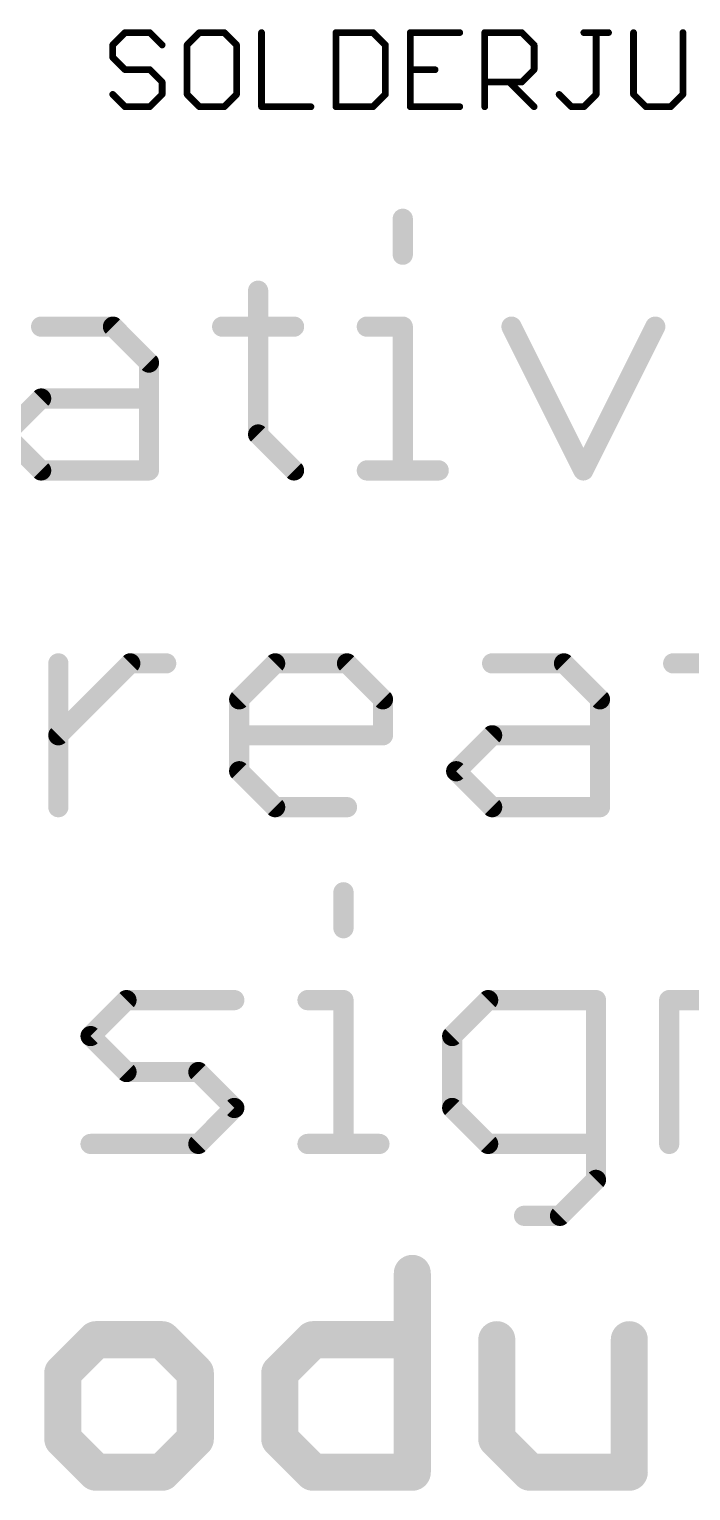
# Model space of a CAD drawing. Extents: x -25 to 82, y -12 to 21.
# Drawn here: x 9.24 to 14.23, y -11.43 to -0.41 of the extents above; entities that cross this region are included whole.
import ezdxf

# ---------------------------------------------------------------- set-up
doc = ezdxf.new("R2010")
doc.units = 0
doc.layers.add('27', color=253, linetype='CONTINUOUS')
doc.layers.add('51', color=53, linetype='CONTINUOUS')

msp = doc.modelspace()

# ---------------------------------------------------------------- linework, layer by layer
at = {"layer": '27', "const_width": 0.0508}
for points in [[(9.9611, -0.4313), (9.8679, -0.5245)], [(10.1475, -0.4313), (9.9611, -0.4313)], [(10.2408, -0.5245), (10.1475, -0.4313)], [(10.5224, -0.4313), (10.4292, -0.5245)], [(10.7088, -0.4313), (10.5224, -0.4313)], [(10.8021, -0.5245), (10.7088, -0.4313)], [(10.9905, -0.4313), (10.9905, -0.9906)], [(11.5518, -0.4313), (11.5518, -0.9906)], [(11.8315, -0.4313), (11.5518, -0.4313)], [(11.9247, -0.5245), (11.8315, -0.4313)], [(12.486, -0.4313), (12.1131, -0.4313)], [(12.1131, -0.4313), (12.1131, -0.9906)], [(12.6744, -0.9906), (12.6744, -0.4313)], [(12.6744, -0.4313), (12.9541, -0.4313)], [(12.9541, -0.4313), (13.0473, -0.5245)], [(13.4222, -0.4313), (13.6086, -0.4313)], [(13.5154, -0.8974), (13.5154, -0.4313)], [(13.7971, -0.4313), (13.7971, -0.8974)], [(14.1699, -0.8974), (14.1699, -0.4313)], [(9.8679, -0.5245), (9.8679, -0.6178)], [(10.4292, -0.5245), (10.4292, -0.8974)], [(10.8021, -0.8974), (10.8021, -0.5245)], [(11.9247, -0.8974), (11.9247, -0.5245)], [(13.0473, -0.5245), (13.0473, -0.711)], [(9.8679, -0.6178), (9.9611, -0.711)], [(9.9611, -0.711), (10.1475, -0.711)], [(10.1475, -0.711), (10.2408, -0.8042)], [(12.1131, -0.711), (12.2996, -0.711)], [(13.0473, -0.711), (12.9541, -0.8042)], [(9.9611, -0.9906), (9.8679, -0.8974)], [(10.2408, -0.8974), (10.1475, -0.9906)], [(10.2408, -0.8042), (10.2408, -0.8974)], [(10.4292, -0.8974), (10.5224, -0.9906)], [(10.7088, -0.9906), (10.8021, -0.8974)], [(11.8315, -0.9906), (11.9247, -0.8974)], [(12.9541, -0.8042), (12.6744, -0.8042)], [(12.8609, -0.8042), (13.0473, -0.9906)], [(13.2358, -0.8974), (13.329, -0.9906)], [(13.4222, -0.9906), (13.5154, -0.8974)], [(13.7971, -0.8974), (13.8903, -0.9906)], [(14.0767, -0.9906), (14.1699, -0.8974)], [(10.1475, -0.9906), (9.9611, -0.9906)], [(10.5224, -0.9906), (10.7088, -0.9906)], [(10.9905, -0.9906), (11.3634, -0.9906)], [(11.5518, -0.9906), (11.8315, -0.9906)], [(12.1131, -0.9906), (12.486, -0.9906)], [(13.329, -0.9906), (13.4222, -0.9906)], [(13.8903, -0.9906), (14.0767, -0.9906)]]:
    msp.add_lwpolyline(points, dxfattribs=at)
at = {"layer": '27', "const_width": 0.0254}
for points in [[(9.9611, -0.4186, 1), (9.9611, -0.444)], [(9.9701, -0.4403, 1), (9.9521, -0.4223)], [(10.1565, -0.4223, 1), (10.1386, -0.4403)], [(10.1475, -0.444, 1), (10.1475, -0.4186)], [(10.5224, -0.4186, 1), (10.5224, -0.444)], [(10.5314, -0.4403, 1), (10.5134, -0.4223)], [(10.7178, -0.4223, 1), (10.6999, -0.4403)], [(10.7088, -0.444, 1), (10.7088, -0.4186)], [(11.0032, -0.4313, 1), (10.9778, -0.4313)], [(11.5645, -0.4313, 1), (11.5391, -0.4313)], [(11.5518, -0.4186, 1), (11.5518, -0.444)], [(11.8404, -0.4223, 1), (11.8225, -0.4403)], [(11.8315, -0.444, 1), (11.8315, -0.4186)], [(12.1131, -0.4186, 1), (12.1131, -0.444)], [(12.1258, -0.4313, 1), (12.1004, -0.4313)], [(12.486, -0.444, 1), (12.486, -0.4186)], [(12.6871, -0.4313, 1), (12.6617, -0.4313)], [(12.6744, -0.4186, 1), (12.6744, -0.444)], [(12.9631, -0.4223, 1), (12.9451, -0.4403)], [(12.9541, -0.444, 1), (12.9541, -0.4186)], [(13.4222, -0.4186, 1), (13.4222, -0.444)], [(13.5281, -0.4313, 1), (13.5027, -0.4313)], [(13.6086, -0.444, 1), (13.6086, -0.4186)], [(13.8098, -0.4313, 1), (13.7844, -0.4313)], [(14.1826, -0.4313, 1), (14.1572, -0.4313)], [(9.8806, -0.5245, 1), (9.8552, -0.5245)], [(9.8589, -0.5156, 1), (9.8769, -0.5335)], [(10.2318, -0.5335, 1), (10.2497, -0.5156)], [(10.4419, -0.5245, 1), (10.4165, -0.5245)], [(10.4202, -0.5156, 1), (10.4382, -0.5335)], [(10.8148, -0.5245, 1), (10.7894, -0.5245)], [(10.7931, -0.5335, 1), (10.811, -0.5156)], [(11.9374, -0.5245, 1), (11.912, -0.5245)], [(11.9157, -0.5335, 1), (11.9337, -0.5156)], [(13.06, -0.5245, 1), (13.0346, -0.5245)], [(13.0383, -0.5335, 1), (13.0563, -0.5156)], [(9.8769, -0.6088, 1), (9.8589, -0.6267)], [(9.8552, -0.6178, 1), (9.8806, -0.6178)], [(9.9611, -0.6983, 1), (9.9611, -0.7237)], [(9.9521, -0.7199, 1), (9.9701, -0.702)], [(10.1565, -0.702, 1), (10.1386, -0.7199)], [(10.1475, -0.7237, 1), (10.1475, -0.6983)], [(12.1131, -0.6983, 1), (12.1131, -0.7237)], [(12.2996, -0.7237, 1), (12.2996, -0.6983)], [(13.0346, -0.711, 1), (13.06, -0.711)], [(13.0563, -0.7199, 1), (13.0383, -0.702)], [(9.8769, -0.8884, 1), (9.8589, -0.9064)], [(10.2535, -0.8042, 1), (10.228, -0.8042)], [(10.2318, -0.8132, 1), (10.2497, -0.7952)], [(10.2497, -0.9064, 1), (10.2318, -0.8884)], [(10.4382, -0.8884, 1), (10.4202, -0.9064)], [(10.811, -0.9064, 1), (10.7931, -0.8884)], [(11.9337, -0.9064, 1), (11.9157, -0.8884)], [(12.6744, -0.7915, 1), (12.6744, -0.8169)], [(12.8699, -0.7952, 1), (12.8519, -0.8132)], [(12.9451, -0.7952, 1), (12.9631, -0.8132)], [(12.9541, -0.8169, 1), (12.9541, -0.7915)], [(13.2447, -0.8884, 1), (13.2268, -0.9064)], [(13.5244, -0.9064, 1), (13.5064, -0.8884)], [(13.806, -0.8884, 1), (13.7881, -0.9064)], [(14.1789, -0.9064, 1), (14.1609, -0.8884)], [(9.9611, -0.9779, 1), (9.9611, -1.0033)], [(9.9521, -0.9996, 1), (9.9701, -0.9816)], [(10.1386, -0.9816, 1), (10.1565, -0.9996)], [(10.1475, -1.0033, 1), (10.1475, -0.9779)], [(10.228, -0.8974, 1), (10.2535, -0.8974)], [(10.4165, -0.8974, 1), (10.4419, -0.8974)], [(10.5224, -0.9779, 1), (10.5224, -1.0033)], [(10.5134, -0.9996, 1), (10.5314, -0.9816)], [(10.6999, -0.9816, 1), (10.7178, -0.9996)], [(10.7088, -1.0033, 1), (10.7088, -0.9779)], [(10.7894, -0.8974, 1), (10.8148, -0.8974)], [(10.9905, -0.9779, 1), (10.9905, -1.0033)], [(10.9778, -0.9906, 1), (11.0032, -0.9906)], [(11.3634, -1.0033, 1), (11.3634, -0.9779)], [(11.5518, -0.9779, 1), (11.5518, -1.0033)], [(11.5391, -0.9906, 1), (11.5645, -0.9906)], [(11.8225, -0.9816, 1), (11.8404, -0.9996)], [(11.8315, -1.0033, 1), (11.8315, -0.9779)], [(11.912, -0.8974, 1), (11.9374, -0.8974)], [(12.1131, -0.9779, 1), (12.1131, -1.0033)], [(12.1004, -0.9906, 1), (12.1258, -0.9906)], [(12.486, -1.0033, 1), (12.486, -0.9779)], [(12.6617, -0.9906, 1), (12.6871, -0.9906)], [(13.0383, -0.9996, 1), (13.0563, -0.9816)], [(13.329, -0.9779, 1), (13.329, -1.0033)], [(13.32, -0.9996, 1), (13.3379, -0.9816)], [(13.4132, -0.9816, 1), (13.4312, -0.9996)], [(13.4222, -1.0033, 1), (13.4222, -0.9779)], [(13.5027, -0.8974, 1), (13.5281, -0.8974)], [(13.7844, -0.8974, 1), (13.8098, -0.8974)], [(13.8903, -0.9779, 1), (13.8903, -1.0033)], [(13.8813, -0.9996, 1), (13.8993, -0.9816)], [(14.0677, -0.9816, 1), (14.0857, -0.9996)], [(14.0767, -1.0033, 1), (14.0767, -0.9779)], [(14.1572, -0.8974, 1), (14.1826, -0.8974)]]:
    msp.add_lwpolyline(points, format="xyb", dxfattribs=at)
at = {"layer": '51'}
for points, const_width in [([(12.0562, -1.8356), (12.0562, -2.1068)], 0.1524), ([(10.9648, -2.378), (10.9648, -3.4626)], 0.1524), ([(9.3276, -2.6491), (9.87, -2.6491)], 0.1524), ([(9.87, -2.6491), (10.1411, -2.9203)], 0.1524), ([(10.6936, -2.6491), (11.236, -2.6491)], 0.1524), ([(11.7851, -2.6491), (12.0562, -2.6491)], 0.1524), ([(12.0562, -2.6491), (12.0562, -3.7338)], 0.1524), ([(12.8765, -2.6491), (13.4188, -3.7338)], 0.1524), ([(13.4188, -3.7338), (13.9612, -2.6491)], 0.1524), ([(10.1411, -2.9203), (10.1411, -3.7338)], 0.1524), ([(9.0565, -3.4626), (9.3276, -3.1915)], 0.1524), ([(9.3276, -3.1915), (10.1411, -3.1915)], 0.1524), ([(9.3276, -3.7338), (9.0565, -3.4626)], 0.1524), ([(10.9648, -3.4626), (11.236, -3.7338)], 0.1524), ([(10.1411, -3.7338), (9.3276, -3.7338)], 0.1524), ([(11.7851, -3.7338), (12.3274, -3.7338)], 0.1524), ([(9.4577, -6.2738), (9.4577, -5.1891)], 0.1524), ([(9.4577, -5.7315), (10.0001, -5.1891)], 0.1524), ([(10.0001, -5.1891), (10.2712, -5.1891)], 0.1524), ([(10.822, -5.4603), (11.0932, -5.1891)], 0.1524), ([(11.0932, -5.1891), (11.6355, -5.1891)], 0.1524), ([(11.6355, -5.1891), (11.9067, -5.4603)], 0.1524), ([(12.7304, -5.1891), (13.2727, -5.1891)], 0.1524), ([(13.2727, -5.1891), (13.5439, -5.4603)], 0.1524), ([(14.0964, -5.1891), (14.6387, -5.1891)], 0.1524), ([(10.822, -6.0026), (10.822, -5.4603)], 0.1524), ([(11.9067, -5.4603), (11.9067, -5.7315)], 0.1524), ([(13.5439, -5.4603), (13.5439, -6.2738)], 0.1524), ([(11.9067, -5.7315), (10.822, -5.7315)], 0.1524), ([(12.4592, -6.0026), (12.7304, -5.7315)], 0.1524), ([(12.7304, -5.7315), (13.5439, -5.7315)], 0.1524), ([(11.0932, -6.2738), (10.822, -6.0026)], 0.1524), ([(12.7304, -6.2738), (12.4592, -6.0026)], 0.1524), ([(11.6355, -6.2738), (11.0932, -6.2738)], 0.1524), ([(13.5439, -6.2738), (12.7304, -6.2738)], 0.1524), ([(11.6088, -6.9156), (11.6088, -7.1868)], 0.1524), ([(9.7005, -8.0003), (9.9717, -7.7291)], 0.1524), ([(9.9717, -7.7291), (10.7852, -7.7291)], 0.1524), ([(11.3377, -7.7291), (11.6088, -7.7291)], 0.1524), ([(11.6088, -7.7291), (11.6088, -8.8138)], 0.1524), ([(12.7003, -7.7291), (12.4291, -8.0003)], 0.1524), ([(13.5138, -7.7291), (12.7003, -7.7291)], 0.1524), ([(13.5138, -9.085), (13.5138, -7.7291)], 0.1524), ([(14.0663, -8.8138), (14.0663, -7.7291)], 0.1524), ([(14.0663, -7.7291), (14.8798, -7.7291)], 0.1524), ([(9.9717, -8.2715), (9.7005, -8.0003)], 0.1524), ([(12.4291, -8.0003), (12.4291, -8.5426)], 0.1524), ([(10.514, -8.2715), (9.9717, -8.2715)], 0.1524), ([(10.7852, -8.5426), (10.514, -8.2715)], 0.1524), ([(10.514, -8.8138), (10.7852, -8.5426)], 0.1524), ([(12.4291, -8.5426), (12.7003, -8.8138)], 0.1524), ([(9.7005, -8.8138), (10.514, -8.8138)], 0.1524), ([(11.3377, -8.8138), (11.88, -8.8138)], 0.1524), ([(12.7003, -8.8138), (13.5138, -8.8138)], 0.1524), ([(13.2426, -9.3561), (13.5138, -9.085)], 0.1524), ([(12.9714, -9.3561), (13.2426, -9.3561)], 0.1524), ([(12.1282, -9.7904), (12.1282, -11.2903)], 0.2794), ([(9.7411, -10.2904), (9.4912, -10.5404)], 0.2794), ([(10.2411, -10.2904), (9.7411, -10.2904)], 0.2794), ([(10.4911, -10.5404), (10.2411, -10.2904)], 0.2794), ([(11.1283, -10.5404), (11.3783, -10.2904)], 0.2794), ([(11.3783, -10.2904), (12.1282, -10.2904)], 0.2794), ([(12.7655, -10.2904), (12.7655, -11.0403)], 0.2794), ([(13.7654, -11.2903), (13.7654, -10.2904)], 0.2794), ([(9.4912, -10.5404), (9.4912, -11.0403)], 0.2794), ([(10.4911, -11.0403), (10.4911, -10.5404)], 0.2794), ([(11.1283, -11.0403), (11.1283, -10.5404)], 0.2794), ([(9.4912, -11.0403), (9.7411, -11.2903)], 0.2794), ([(10.2411, -11.2903), (10.4911, -11.0403)], 0.2794), ([(11.3783, -11.2903), (11.1283, -11.0403)], 0.2794), ([(12.7655, -11.0403), (13.0154, -11.2903)], 0.2794), ([(9.7411, -11.2903), (10.2411, -11.2903)], 0.2794), ([(12.1282, -11.2903), (11.3783, -11.2903)], 0.2794), ([(13.0154, -11.2903), (13.7654, -11.2903)], 0.2794)]:
    msp.add_lwpolyline(points, dxfattribs=dict(at, const_width=const_width))
for points, const_width in [([(12.0943, -1.8356, 1), (12.0181, -1.8356)], 0.0762), ([(12.0181, -2.1068, 1), (12.0943, -2.1068)], 0.0762), ([(11.0029, -2.378, 1), (10.9267, -2.378)], 0.0762), ([(9.3276, -2.611, 1), (9.3276, -2.6872)], 0.0762), ([(9.8969, -2.6222, 1), (9.843, -2.6761)], 0.0762), ([(9.87, -2.6872, 1), (9.87, -2.611)], 0.0762), ([(10.6936, -2.611, 1), (10.6936, -2.6872)], 0.0762), ([(11.236, -2.6872, 1), (11.236, -2.611)], 0.0762), ([(11.7851, -2.611, 1), (11.7851, -2.6872)], 0.0762), ([(12.0943, -2.6491, 1), (12.0181, -2.6491)], 0.0762), ([(12.0562, -2.6872, 1), (12.0562, -2.611)], 0.0762), ([(12.9106, -2.6321, 1), (12.8424, -2.6662)], 0.0762), ([(13.9952, -2.6662, 1), (13.9271, -2.6321)], 0.0762), ([(10.1792, -2.9203, 1), (10.103, -2.9203)], 0.0762), ([(10.1142, -2.9472, 1), (10.1681, -2.8934)], 0.0762), ([(9.3276, -3.1534, 1), (9.3276, -3.2296)], 0.0762), ([(9.3546, -3.2184, 1), (9.3007, -3.1645)], 0.0762), ([(10.1411, -3.2296, 1), (10.1411, -3.1534)], 0.0762), ([(10.9917, -3.4357, 1), (10.9379, -3.4896)], 0.0762), ([(10.9267, -3.4626, 1), (11.0029, -3.4626)], 0.0762), ([(9.3276, -3.6957, 1), (9.3276, -3.7719)], 0.0762), ([(9.3007, -3.7607, 1), (9.3546, -3.7069)], 0.0762), ([(10.103, -3.7338, 1), (10.1792, -3.7338)], 0.0762), ([(10.1411, -3.7719, 1), (10.1411, -3.6957)], 0.0762), ([(11.209, -3.7607, 1), (11.2629, -3.7069)], 0.0762), ([(11.7851, -3.6957, 1), (11.7851, -3.7719)], 0.0762), ([(12.0181, -3.7338, 1), (12.0943, -3.7338)], 0.0762), ([(12.3274, -3.7719, 1), (12.3274, -3.6957)], 0.0762), ([(13.3848, -3.7168, 1), (13.4529, -3.7508)], 0.0762), ([(13.3848, -3.7508, 1), (13.4529, -3.7168)], 0.0762), ([(9.4958, -5.1891, 1), (9.4196, -5.1891)], 0.0762), ([(10.0001, -5.151, 1), (10.0001, -5.2272)], 0.0762), ([(10.027, -5.2161, 1), (9.9731, -5.1622)], 0.0762), ([(10.2712, -5.2272, 1), (10.2712, -5.151)], 0.0762), ([(11.0932, -5.151, 1), (11.0932, -5.2272)], 0.0762), ([(11.1201, -5.2161, 1), (11.0663, -5.1622)], 0.0762), ([(11.6625, -5.1622, 1), (11.6086, -5.2161)], 0.0762), ([(11.6355, -5.2272, 1), (11.6355, -5.151)], 0.0762), ([(12.7304, -5.151, 1), (12.7304, -5.2272)], 0.0762), ([(13.2996, -5.1622, 1), (13.2458, -5.2161)], 0.0762), ([(13.2727, -5.2272, 1), (13.2727, -5.151)], 0.0762), ([(14.0964, -5.151, 1), (14.0964, -5.2272)], 0.0762), ([(10.8601, -5.4603, 1), (10.7839, -5.4603)], 0.0762), ([(10.7951, -5.4334, 1), (10.849, -5.4872)], 0.0762), ([(11.9448, -5.4603, 1), (11.8686, -5.4603)], 0.0762), ([(11.8798, -5.4872, 1), (11.9336, -5.4334)], 0.0762), ([(13.582, -5.4603, 1), (13.5058, -5.4603)], 0.0762), ([(13.5169, -5.4872, 1), (13.5708, -5.4334)], 0.0762), ([(9.4308, -5.7045, 1), (9.4847, -5.7584)], 0.0762), ([(10.822, -5.6934, 1), (10.822, -5.7696)], 0.0762), ([(11.8686, -5.7315, 1), (11.9448, -5.7315)], 0.0762), ([(11.9067, -5.7696, 1), (11.9067, -5.6934)], 0.0762), ([(12.7304, -5.6934, 1), (12.7304, -5.7696)], 0.0762), ([(12.7573, -5.7584, 1), (12.7034, -5.7045)], 0.0762), ([(13.5439, -5.7696, 1), (13.5439, -5.6934)], 0.0762), ([(10.849, -5.9757, 1), (10.7951, -6.0296)], 0.0762), ([(12.4861, -5.9757, 1), (12.4323, -6.0296)], 0.0762), ([(12.4323, -5.9757, 1), (12.4861, -6.0296)], 0.0762), ([(10.7839, -6.0026, 1), (10.8601, -6.0026)], 0.0762), ([(9.4196, -6.2738, 1), (9.4958, -6.2738)], 0.0762), ([(11.0932, -6.2357, 1), (11.0932, -6.3119)], 0.0762), ([(11.0663, -6.3007, 1), (11.1201, -6.2469)], 0.0762), ([(11.6355, -6.3119, 1), (11.6355, -6.2357)], 0.0762), ([(12.7304, -6.2357, 1), (12.7304, -6.3119)], 0.0762), ([(12.7034, -6.3007, 1), (12.7573, -6.2469)], 0.0762), ([(13.5058, -6.2738, 1), (13.582, -6.2738)], 0.0762), ([(13.5439, -6.3119, 1), (13.5439, -6.2357)], 0.0762), ([(11.6469, -6.9156, 1), (11.5707, -6.9156)], 0.0762), ([(11.5707, -7.1868, 1), (11.6469, -7.1868)], 0.0762), ([(9.9717, -7.691, 1), (9.9717, -7.7672)], 0.0762), ([(9.9986, -7.7561, 1), (9.9447, -7.7022)], 0.0762), ([(10.7852, -7.7672, 1), (10.7852, -7.691)], 0.0762), ([(11.3377, -7.691, 1), (11.3377, -7.7672)], 0.0762), ([(11.6469, -7.7291, 1), (11.5707, -7.7291)], 0.0762), ([(11.6088, -7.7672, 1), (11.6088, -7.691)], 0.0762), ([(12.7003, -7.691, 1), (12.7003, -7.7672)], 0.0762), ([(12.7272, -7.7561, 1), (12.6733, -7.7022)], 0.0762), ([(13.5519, -7.7291, 1), (13.4757, -7.7291)], 0.0762), ([(13.5138, -7.7672, 1), (13.5138, -7.691)], 0.0762), ([(14.1044, -7.7291, 1), (14.0282, -7.7291)], 0.0762), ([(14.0663, -7.691, 1), (14.0663, -7.7672)], 0.0762), ([(9.7275, -7.9734, 1), (9.6736, -8.0272)], 0.0762), ([(9.6736, -7.9734, 1), (9.7275, -8.0272)], 0.0762), ([(12.4672, -8.0003, 1), (12.391, -8.0003)], 0.0762), ([(12.4022, -7.9734, 1), (12.456, -8.0272)], 0.0762), ([(9.9717, -8.2334, 1), (9.9717, -8.3096)], 0.0762), ([(9.9447, -8.2984, 1), (9.9986, -8.2445)], 0.0762), ([(10.5409, -8.2445, 1), (10.4871, -8.2984)], 0.0762), ([(10.514, -8.3096, 1), (10.514, -8.2334)], 0.0762), ([(10.8121, -8.5696, 1), (10.7582, -8.5157)], 0.0762), ([(10.7582, -8.5696, 1), (10.8121, -8.5157)], 0.0762), ([(12.456, -8.5157, 1), (12.4022, -8.5696)], 0.0762), ([(12.391, -8.5426, 1), (12.4672, -8.5426)], 0.0762), ([(9.7005, -8.7757, 1), (9.7005, -8.8519)], 0.0762), ([(10.4871, -8.7869, 1), (10.5409, -8.8407)], 0.0762), ([(10.514, -8.8519, 1), (10.514, -8.7757)], 0.0762), ([(11.3377, -8.7757, 1), (11.3377, -8.8519)], 0.0762), ([(11.5707, -8.8138, 1), (11.6469, -8.8138)], 0.0762), ([(11.88, -8.8519, 1), (11.88, -8.7757)], 0.0762), ([(12.7003, -8.7757, 1), (12.7003, -8.8519)], 0.0762), ([(12.6733, -8.8407, 1), (12.7272, -8.7869)], 0.0762), ([(13.5138, -8.8519, 1), (13.5138, -8.7757)], 0.0762), ([(14.0282, -8.8138, 1), (14.1044, -8.8138)], 0.0762), ([(13.5407, -9.1119, 1), (13.4868, -9.058)], 0.0762), ([(13.4757, -9.085, 1), (13.5519, -9.085)], 0.0762), ([(12.9714, -9.318, 1), (12.9714, -9.3942)], 0.0762), ([(13.2157, -9.3292, 1), (13.2695, -9.3831)], 0.0762), ([(13.2426, -9.3942, 1), (13.2426, -9.318)], 0.0762), ([(12.1981, -9.7904, 1), (12.0584, -9.7904)], 0.1397), ([(9.7411, -10.2205, 1), (9.7411, -10.3602)], 0.1397), ([(9.7905, -10.3398, 1), (9.6917, -10.241)], 0.1397), ([(10.2905, -10.241, 1), (10.1917, -10.3398)], 0.1397), ([(10.2411, -10.3602, 1), (10.2411, -10.2205)], 0.1397), ([(11.3783, -10.2205, 1), (11.3783, -10.3602)], 0.1397), ([(11.4277, -10.3398, 1), (11.3289, -10.241)], 0.1397), ([(12.1282, -10.3602, 1), (12.1282, -10.2205)], 0.1397), ([(12.8353, -10.2904, 1), (12.6956, -10.2904)], 0.1397), ([(13.8352, -10.2904, 1), (13.6955, -10.2904)], 0.1397), ([(9.561, -10.5404, 1), (9.4213, -10.5404)], 0.1397), ([(9.4418, -10.491, 1), (9.5405, -10.5898)], 0.1397), ([(10.5609, -10.5404, 1), (10.4212, -10.5404)], 0.1397), ([(10.4417, -10.5898, 1), (10.5405, -10.491)], 0.1397), ([(11.0789, -10.491, 1), (11.1777, -10.5898)], 0.1397), ([(11.1982, -10.5404, 1), (11.0585, -10.5404)], 0.1397), ([(9.5405, -10.9909, 1), (9.4418, -11.0897)], 0.1397), ([(10.5405, -11.0897, 1), (10.4417, -10.9909)], 0.1397), ([(11.1777, -10.9909, 1), (11.0789, -11.0897)], 0.1397), ([(12.8149, -10.9909, 1), (12.7161, -11.0897)], 0.1397), ([(9.4213, -11.0403, 1), (9.561, -11.0403)], 0.1397), ([(10.4212, -11.0403, 1), (10.5609, -11.0403)], 0.1397), ([(11.0585, -11.0403, 1), (11.1982, -11.0403)], 0.1397), ([(12.6956, -11.0403, 1), (12.8353, -11.0403)], 0.1397), ([(9.7411, -11.2204, 1), (9.7411, -11.3602)], 0.1397), ([(9.6917, -11.3397, 1), (9.7905, -11.2409)], 0.1397), ([(10.1917, -11.2409, 1), (10.2905, -11.3397)], 0.1397), ([(10.2411, -11.3602, 1), (10.2411, -11.2204)], 0.1397), ([(11.3783, -11.2204, 1), (11.3783, -11.3602)], 0.1397), ([(11.3289, -11.3397, 1), (11.4277, -11.2409)], 0.1397), ([(12.0584, -11.2903, 1), (12.1981, -11.2903)], 0.1397), ([(12.1282, -11.3602, 1), (12.1282, -11.2204)], 0.1397), ([(13.0154, -11.2204, 1), (13.0154, -11.3602)], 0.1397), ([(12.9661, -11.3397, 1), (13.0648, -11.2409)], 0.1397), ([(13.6955, -11.2903, 1), (13.8352, -11.2903)], 0.1397), ([(13.7654, -11.3602, 1), (13.7654, -11.2204)], 0.1397)]:
    msp.add_lwpolyline(points, format="xyb", dxfattribs=dict(at, const_width=const_width))

doc.saveas('drawing.dxf')
